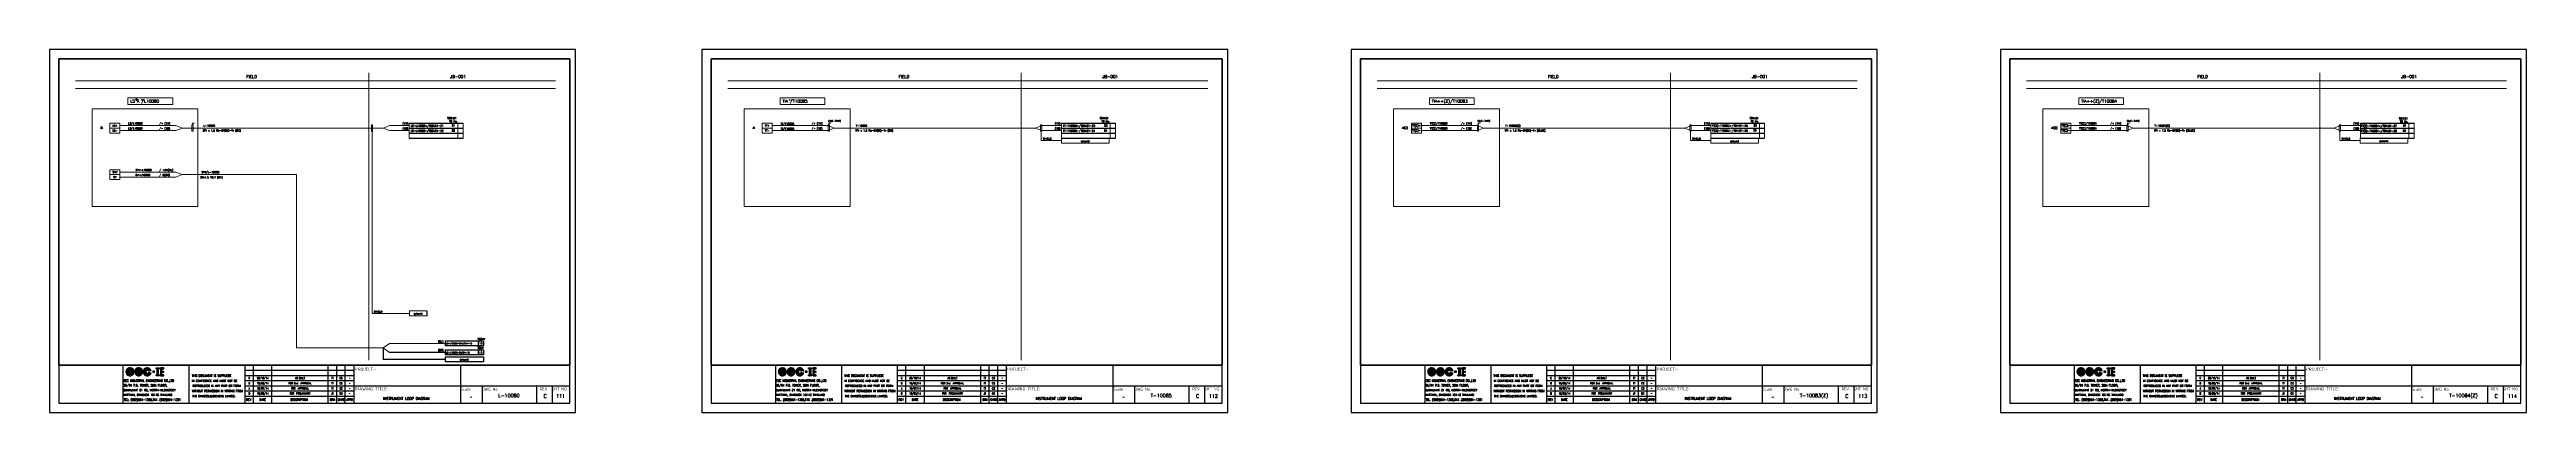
# Model space of a CAD drawing. Header units: millimetres. Extents: x -14942 to 24072, y -50285 to 2207.
# Drawn here: x 6898 to 8890, y -1557 to -1264 of the extents above; entities that cross this region are included whole.
import ezdxf
from ezdxf.enums import TextEntityAlignment as Align

# ---------------------------------------------------------------- set-up
doc = ezdxf.new("R2010")
doc.units = ezdxf.units.MM
doc.header["$MEASUREMENT"] = 0
doc.layers.get('0').update_dxf_attribs({"linetype": 'CONTINUOUS'})
for name, color, linetype in [('52049_PAPER A4$0$Frame_A1', 253, 'CONTINUOUS'), ('BORDER', 3, 'CONTINUOUS'), ('INSTRU', 4, 'CONTINUOUS'), ('INSTRUMENT', 1, 'CONTINUOUS'), ('LINE', 3, 'CONTINUOUS'), ('TEXT', 2, 'CONTINUOUS')]:
    doc.layers.add(name, color=color, linetype=linetype)
doc.styles.add('52049_PAPER A4$0$ISO Proportional', font='isocp.shx')
doc.styles.add('52049_PAPER A4$0$ROMANS', font='isocp.shx')
doc.styles.add('52049_PAPER A4$0$Romans-title', font='romans.shx')
doc.styles.add('ROMANS', font='romans')

# ---------------------------------------------------------------- blocks, each defined once
blk = doc.blocks.new('52049_PAPER A4$0$eec-ie')
at = {"layer": '52049_PAPER A4$0$Frame_A1', "color": 0, "lineweight": -3}
for p, q in [((0, 0), (0.87, 0.87)), ((0, -0.08), (0.3, 0.22)), ((0, -0.16), (0.26, 0.1)), ((0, -0.23), (0.24, 0)), ((0.01, 0.09), (0.78, 0.86)), ((0.04, 0.2), (0.68, 0.83)), ((0.09, 0.32), (0.55, 0.78)), ((0.26, 0.57), (0.3, 0.62)), ((0.34, -0.12), (1, 0.53)), ((0.35, -0.04), (0.92, 0.53)), ((0.35, -0.19), (1.07, 0.52)), ((0.36, 0.05), (0.82, 0.51)), ((0.37, -0.26), (0.66, 0.04)), ((0.39, -0.32), (0.74, 0.04)), ((0.4, 0.17), (0.7, 0.47)), ((0.41, -0.37), (0.82, 0.04)), ((1.69, 0.04), (0.64, 0.04)), ((0.65, 0.57), (0.96, 0.88)), ((0.68, -0.17), (0.9, 0.04)), ((0.76, -0.17), (0.98, 0.04)), ((0.77, 0.62), (1.03, 0.88)), ((0.84, -0.17), (1.05, 0.04)), ((0.87, 0.64), (1.1, 0.87)), ((0.87, 0.25), (1.13, 0.51)), ((0.92, -0.17), (1.13, 0.04)), ((0.95, 0.64), (1.17, 0.86)), ((0.96, 0.26), (1.19, 0.49)), ((1, -0.17), (1.21, 0.04)), ((1.03, 0.64), (1.23, 0.84)), ((1.03, 0.25), (1.24, 0.46)), ((1.07, -0.17), (1.29, 0.04)), ((1.09, 0.24), (1.29, 0.44)), ((1.1, 0.63), (1.29, 0.82)), ((1.15, 0.21), (1.34, 0.4)), ((1.15, -0.17), (1.37, 0.04)), ((1.16, 0.62), (1.35, 0.8)), ((1.19, 0.18), (1.38, 0.37)), ((1.22, 0.6), (1.4, 0.78)), ((1.22, 0.15), (1.54, 0.15)), ((1.23, -0.17), (1.44, 0.04)), ((1.25, 0.15), (1.42, 0.33)), ((1.28, 0.57), (1.45, 0.75)), ((1.31, -0.17), (1.52, 0.04)), ((1.32, 0.15), (1.46, 0.29)), ((1.33, 0.55), (1.5, 0.72)), ((1.38, 0.52), (1.54, 0.69)), ((1.39, -0.17), (1.6, 0.04)), ((1.4, 0.15), (1.49, 0.24)), ((1.42, 0.49), (1.59, 0.65)), ((1.46, 0.45), (1.63, 0.62)), ((1.46, -0.17), (1.68, 0.04)), ((1.48, 0.15), (1.52, 0.19)), ((1.5, 0.41), (1.67, 0.58)), ((1.54, 0.37), (1.71, 0.54)), ((1.54, -0.17), (1.9, 0.18)), ((1.57, 0.33), (1.74, 0.49)), ((1.6, 0.28), (1.77, 0.45)), ((1.62, -0.17), (1.91, 0.12)), ((1.63, 0.23), (1.8, 0.4)), ((1.65, 0.17), (1.83, 0.35)), ((1.67, 0.11), (1.86, 0.3)), ((1.69, 0.05), (1.88, 0.24)), ((1.7, -0.17), (1.93, 0.06)), ((2.09, -0.09), (2.37, 0.19)), ((2.1, -0.01), (2.51, 0.41)), ((2.1, -0.17), (2.34, 0.08)), ((2.11, 0.08), (2.88, 0.86)), ((2.13, 0.18), (2.78, 0.83)), ((2.18, 0.31), (2.65, 0.78)), ((2.31, 0.52), (2.45, 0.65)), ((2.44, -0.05), (3.02, 0.52)), ((2.44, -0.13), (3.1, 0.52)), ((2.45, -0.2), (2.78, 0.13)), ((2.46, 0.04), (2.93, 0.51)), ((2.46, -0.26), (2.76, 0.04)), ((2.48, -0.32), (2.84, 0.04)), ((2.49, 0.15), (2.81, 0.47)), ((2.56, 0.45), (2.97, 0.87)), ((2.72, -0.17), (2.92, 0.04)), ((2.73, 0.04), (3.79, 0.04)), ((2.77, 0.59), (3.06, 0.87)), ((2.79, -0.17), (3, 0.04)), ((2.84, 0.19), (3.17, 0.51)), ((2.87, -0.17), (3.08, 0.04)), ((2.89, 0.63), (3.13, 0.87)), ((2.95, -0.17), (3.15, 0.04)), ((2.98, 0.64), (3.2, 0.86)), ((2.98, 0.26), (3.23, 0.5)), ((3.03, -0.17), (3.23, 0.04)), ((3.06, 0.65), (3.27, 0.85)), ((3.07, 0.26), (3.29, 0.48)), ((3.11, -0.17), (3.31, 0.04)), ((3.14, 0.64), (3.33, 0.83)), ((3.14, 0.25), (3.34, 0.46)), ((3.18, -0.17), (3.39, 0.04)), ((3.2, 0.24), (3.39, 0.43)), ((3.21, 0.63), (3.39, 0.81)), ((3.25, 0.21), (3.44, 0.4)), ((3.26, -0.17), (3.47, 0.04)), ((3.27, 0.62), (3.44, 0.79)), ((3.29, 0.18), (3.48, 0.36)), ((3.62, 0.16), (3.31, 0.16)), ((3.33, 0.6), (3.5, 0.77)), ((3.34, -0.17), (3.54, 0.04)), ((3.36, 0.16), (3.52, 0.32)), ((3.38, 0.57), (3.55, 0.74)), ((3.42, -0.17), (3.62, 0.04)), ((3.43, 0.55), (3.59, 0.71)), ((3.43, 0.16), (3.55, 0.28)), ((3.48, 0.52), (3.64, 0.68)), ((3.5, -0.17), (3.7, 0.04)), ((3.51, 0.16), (3.58, 0.23)), ((3.52, 0.48), (3.68, 0.64)), ((3.57, 0.45), (3.72, 0.61)), ((3.57, -0.17), (3.78, 0.04)), ((3.59, 0.16), (3.61, 0.18)), ((3.6, 0.41), (3.76, 0.57)), ((3.64, 0.37), (3.8, 0.53)), ((3.65, -0.17), (3.99, 0.17)), ((3.67, 0.32), (3.83, 0.48)), ((3.7, 0.27), (3.87, 0.44)), ((3.73, 0.22), (3.9, 0.39)), ((3.73, -0.17), (4, 0.11)), ((3.75, 0.17), (3.92, 0.34)), ((3.77, 0.11), (3.95, 0.28)), ((3.79, 0.05), (3.97, 0.23)), ((3.81, -0.17), (4.02, 0.04)), ((4.18, -0.03), (4.57, 0.36)), ((4.18, -0.11), (4.47, 0.18)), ((4.18, -0.18), (4.43, 0.07)), ((4.19, 0.06), (5, 0.86)), ((4.21, 0.16), (4.9, 0.84)), ((4.25, 0.28), (4.78, 0.8)), ((4.34, 0.45), (4.61, 0.71)), ((4.53, -0.15), (5.2, 0.53)), ((4.53, -0.07), (5.13, 0.53)), ((4.54, 0.02), (5.04, 0.52)), ((4.54, -0.22), (4.86, 0.1)), ((4.57, 0.12), (4.93, 0.49)), ((4.69, 0.48), (5.08, 0.87)), ((4.69, 0.32), (4.73, 0.37)), ((4.88, 0.59), (5.16, 0.88)), ((4.96, 0.2), (5.27, 0.52)), ((4.99, 0.63), (5.24, 0.87)), ((5.08, 0.64), (5.31, 0.86)), ((5.09, 0.25), (5.33, 0.5)), ((5.16, 0.64), (5.37, 0.85)), ((5.17, 0.26), (5.39, 0.48)), ((5.24, 0.64), (5.43, 0.83)), ((5.24, 0.25), (5.44, 0.46)), ((5.3, 0.63), (5.49, 0.82)), ((5.3, 0.23), (5.49, 0.43)), ((5.35, 0.2), (5.54, 0.39)), ((5.37, 0.61), (5.55, 0.79)), ((5.39, 0.17), (5.58, 0.36)), ((5.4, 0.15), (5.72, 0.15)), ((5.42, 0.59), (5.6, 0.77)), ((5.46, 0.15), (5.62, 0.32)), ((5.48, 0.57), (5.65, 0.74)), ((5.53, 0.54), (5.7, 0.71)), ((5.53, 0.15), (5.65, 0.27)), ((5.58, 0.51), (5.74, 0.68)), ((5.61, 0.15), (5.68, 0.23)), ((5.62, 0.47), (5.79, 0.64)), ((5.66, 0.44), (5.83, 0.6)), ((5.69, 0.15), (5.71, 0.18)), ((5.7, 0.4), (5.87, 0.56)), ((5.73, 0.36), (5.9, 0.52)), ((5.77, 0.31), (5.94, 0.48)), ((5.8, 0.26), (5.97, 0.43)), ((5.82, 0.21), (6, 0.38)), ((5.85, 0.15), (6.02, 0.33)), ((6.09, 0.15), (5.85, 0.15)), ((5.92, 0.15), (6.05, 0.28)), ((6, 0.15), (6.07, 0.22)), ((6.08, 0.15), (6.09, 0.16)), ((6.9, 0.04), (6.46, 0.04)), ((6.46, 0.04), (6.46, -0.18)), ((6.46, -0.01), (6.51, 0.04)), ((6.46, -0.09), (6.59, 0.04)), ((6.46, -0.17), (6.66, 0.04)), ((6.52, -0.18), (6.74, 0.04)), ((6.6, -0.18), (6.82, 0.04)), ((6.68, -0.18), (6.9, 0.04)), ((6.9, -0.18), (6.9, 0.04)), ((7.23, 0.68), (7.41, 0.86)), ((7.27, 0.64), (7.49, 0.86)), ((7.35, 0.64), (7.57, 0.86)), ((7.43, 0.64), (7.65, 0.86)), ((7.5, 0.64), (7.72, 0.86)), ((7.51, 0.57), (7.8, 0.86)), ((7.51, 0.49), (7.88, 0.86)), ((7.51, 0.41), (7.96, 0.86)), ((7.51, 0.34), (7.78, 0.61)), ((7.51, 0.26), (7.78, 0.53)), ((7.51, 0.18), (7.78, 0.45)), ((7.51, 0.1), (7.78, 0.38)), ((7.51, 0.02), (7.78, 0.3)), ((7.51, -0.05), (7.78, 0.22)), ((7.51, -0.13), (7.78, 0.14)), ((7.51, -0.21), (7.78, 0.07)), ((7.82, 0.64), (8.04, 0.86)), ((7.89, 0.64), (8.06, 0.81)), ((7.97, 0.64), (8.06, 0.73)), ((8.05, 0.64), (8.06, 0.65)), ((8.33, 0.46), (8.74, 0.86)), ((8.33, 0.54), (8.66, 0.86)), ((8.33, 0.38), (8.82, 0.86)), ((8.33, 0.69), (8.5, 0.86)), ((8.33, 0.62), (8.58, 0.86)), ((8.33, 0.3), (8.61, 0.58)), ((8.33, 0.23), (8.61, 0.5)), ((8.33, 0.15), (8.61, 0.42)), ((8.33, 0.07), (8.61, 0.35)), ((8.33, -0.01), (8.61, 0.27)), ((8.33, -0.09), (8.61, 0.19)), ((8.33, -0.16), (8.61, 0.11)), ((8.33, -0.24), (8.61, 0.03)), ((8.33, -0.4), (8.74, 0.01)), ((8.33, -0.32), (8.66, 0.01)), ((8.33, -0.48), (8.82, 0.01)), ((8.67, 0.64), (8.89, 0.86)), ((8.68, -0.21), (8.9, 0.01)), ((8.75, 0.64), (8.97, 0.86)), ((8.75, -0.21), (8.97, 0.01)), ((8.83, 0.64), (9.05, 0.86)), ((8.83, -0.21), (9.05, 0.01)), ((8.91, 0.64), (9.11, 0.84)), ((8.99, 0.64), (9.11, 0.76)), ((9.06, 0.64), (9.11, 0.69)), ((0.02, -0.3), (0.23, -0.08)), ((0.03, -0.36), (0.23, -0.16)), ((0.05, -0.42), (0.24, -0.23)), ((0.07, -0.47), (0.26, -0.29)), ((0.1, -0.53), (0.27, -0.35)), ((0.12, -0.58), (0.3, -0.4)), ((0.15, -0.63), (0.32, -0.46)), ((0.19, -0.67), (0.35, -0.5)), ((0.22, -0.72), (0.39, -0.55)), ((0.26, -0.76), (0.42, -0.59)), ((0.3, -0.8), (0.46, -0.63)), ((0.34, -0.83), (0.5, -0.67)), ((0.38, -0.87), (0.55, -0.7)), ((0.42, -0.9), (0.59, -0.73)), ((0.44, -0.42), (0.64, -0.22)), ((0.47, -0.47), (0.66, -0.27)), ((0.47, -0.93), (0.65, -0.76)), ((0.5, -0.51), (0.69, -0.32)), ((0.52, -0.96), (0.7, -0.78)), ((0.54, -0.55), (0.73, -0.36)), ((0.58, -0.59), (0.78, -0.39)), ((0.58, -0.98), (0.76, -0.8)), ((0.62, -0.17), (1.94, -0.17)), ((0.63, -0.62), (0.83, -0.42)), ((0.63, -1.01), (0.82, -0.82)), ((0.68, -0.65), (0.89, -0.44)), ((0.69, -1.03), (0.89, -0.83)), ((0.73, -0.67), (0.96, -0.45)), ((0.75, -1.04), (0.96, -0.83)), ((0.79, -0.69), (1.04, -0.44)), ((0.82, -1.05), (1.04, -0.83)), ((0.85, -0.71), (1.19, -0.37)), ((0.89, -1.06), (1.14, -0.81)), ((0.92, -0.72), (1.29, -0.34)), ((0.96, -1.07), (1.25, -0.77)), ((1, -0.72), (1.37, -0.34)), ((1.04, -1.06), (1.76, -0.34)), ((1.09, -0.71), (1.45, -0.34)), ((1.13, -1.05), (1.84, -0.34)), ((1.2, -0.67), (1.53, -0.34)), ((1.54, -0.34), (1.22, -0.34)), ((1.23, -1.03), (1.9, -0.36)), ((1.35, -0.99), (1.86, -0.48)), ((1.53, -0.88), (1.76, -0.66)), ((1.65, -0.38), (1.68, -0.34)), ((1.91, -0.34), (1.66, -0.34)), ((1.78, -0.17), (1.94, -0.01)), ((1.85, -0.17), (1.94, -0.09)), ((1.93, -0.17), (1.94, -0.17)), ((2.1, -0.24), (2.32, -0.02)), ((2.11, -0.3), (2.32, -0.1)), ((2.13, -0.36), (2.32, -0.17)), ((2.15, -0.42), (2.33, -0.24)), ((2.17, -0.48), (2.35, -0.3)), ((2.2, -0.53), (2.37, -0.36)), ((2.22, -0.58), (2.39, -0.42)), ((2.25, -0.63), (2.42, -0.47)), ((2.29, -0.68), (2.45, -0.51)), ((2.32, -0.72), (2.48, -0.56)), ((2.36, -0.76), (2.52, -0.6)), ((2.4, -0.8), (2.56, -0.64)), ((2.44, -0.84), (2.6, -0.68)), ((2.48, -0.87), (2.64, -0.71)), ((2.51, -0.38), (2.71, -0.17)), ((2.53, -0.9), (2.69, -0.74)), ((2.54, -0.43), (2.73, -0.23)), ((2.57, -0.47), (2.76, -0.28)), ((2.58, -0.93), (2.74, -0.77)), ((2.6, -0.51), (2.79, -0.33)), ((2.63, -0.96), (2.8, -0.79)), ((2.64, -0.55), (2.83, -0.37)), ((2.68, -0.98), (2.86, -0.81)), ((2.69, -0.59), (2.87, -0.4)), ((4.02, -0.17), (2.71, -0.17)), ((2.73, -0.62), (2.93, -0.43)), ((2.74, -1.01), (2.92, -0.82)), ((2.78, -0.65), (2.99, -0.44)), ((2.8, -1.02), (2.99, -0.83)), ((2.84, -0.67), (3.06, -0.45)), ((2.86, -1.04), (3.06, -0.84)), ((2.9, -0.69), (3.14, -0.44)), ((2.92, -1.05), (3.14, -0.83)), ((2.96, -0.7), (3.32, -0.35)), ((2.99, -1.06), (3.24, -0.81)), ((3.03, -0.71), (3.39, -0.35)), ((3.07, -1.06), (3.36, -0.77)), ((3.11, -0.71), (3.47, -0.35)), ((3.15, -1.06), (3.86, -0.35)), ((3.2, -0.7), (3.55, -0.35)), ((3.24, -1.04), (3.94, -0.35)), ((3.31, -0.35), (3.62, -0.35)), ((3.32, -0.65), (3.62, -0.36)), ((3.35, -1.02), (3.98, -0.38)), ((3.48, -0.97), (3.93, -0.51)), ((3.74, -0.39), (3.78, -0.35)), ((3.76, -0.35), (3.99, -0.35)), ((3.89, -0.17), (4.02, -0.03)), ((3.96, -0.17), (4.03, -0.11)), ((4.19, -0.25), (4.42, -0.03)), ((4.21, -0.32), (4.41, -0.11)), ((4.22, -0.38), (4.42, -0.18)), ((4.24, -0.44), (4.43, -0.25)), ((4.26, -0.49), (4.45, -0.31)), ((4.29, -0.54), (4.47, -0.37)), ((4.32, -0.59), (4.49, -0.42)), ((4.35, -0.64), (4.52, -0.47)), ((4.38, -0.69), (4.55, -0.52)), ((4.42, -0.73), (4.58, -0.56)), ((4.45, -0.77), (4.62, -0.6)), ((4.49, -0.81), (4.66, -0.64)), ((4.53, -0.84), (4.7, -0.68)), ((4.56, -0.28), (4.8, -0.03)), ((4.58, -0.33), (4.8, -0.11)), ((4.58, -0.88), (4.75, -0.71)), ((4.6, -0.39), (4.81, -0.18)), ((4.62, -0.91), (4.8, -0.74)), ((4.63, -0.44), (4.83, -0.24)), ((4.66, -0.48), (4.86, -0.29)), ((4.67, -0.94), (4.85, -0.77)), ((4.7, -0.52), (4.89, -0.33)), ((4.72, -0.97), (4.9, -0.79)), ((4.74, -0.56), (4.93, -0.37)), ((4.78, -0.6), (4.98, -0.4)), ((4.78, -0.99), (4.96, -0.81)), ((4.83, -0.63), (5.03, -0.43)), ((4.83, -1.01), (5.03, -0.82)), ((4.88, -0.66), (5.09, -0.44)), ((4.89, -1.03), (5.1, -0.83)), ((4.93, -0.68), (5.17, -0.45)), ((4.96, -1.05), (5.17, -0.83)), ((4.99, -0.7), (5.26, -0.43)), ((5.02, -1.06), (5.26, -0.82)), ((5.06, -0.71), (5.43, -0.34)), ((5.09, -1.06), (5.36, -0.8)), ((5.13, -0.72), (5.5, -0.34)), ((5.17, -1.07), (5.49, -0.75)), ((5.21, -0.71), (5.58, -0.34)), ((5.25, -1.06), (5.97, -0.34)), ((5.3, -0.7), (5.66, -0.34)), ((5.35, -1.05), (6.05, -0.34)), ((5.72, -0.34), (5.4, -0.34)), ((5.43, -0.65), (5.71, -0.37)), ((5.45, -1.02), (6.07, -0.4)), ((5.58, -0.96), (6.02, -0.53)), ((5.81, -0.43), (5.89, -0.34)), ((5.85, -0.34), (6.09, -0.34)), ((6.46, -0.18), (6.9, -0.18)), ((6.75, -0.18), (6.9, -0.04)), ((6.83, -0.18), (6.9, -0.12)), ((7.23, -0.95), (7.34, -0.84)), ((7.23, -0.88), (7.26, -0.84)), ((7.23, -1.03), (7.42, -0.84)), ((7.28, -1.07), (7.5, -0.84)), ((7.35, -1.07), (7.78, -0.64)), ((7.43, -1.07), (7.78, -0.71)), ((7.51, -0.29), (7.78, -0.01)), ((7.51, -0.37), (7.78, -0.09)), ((7.51, -0.44), (7.78, -0.17)), ((7.51, -0.52), (7.78, -0.25)), ((7.51, -0.6), (7.78, -0.32)), ((7.51, -0.68), (7.78, -0.4)), ((7.51, -0.76), (7.78, -0.48)), ((7.51, -0.83), (7.78, -0.56)), ((7.51, -1.07), (7.78, -0.79)), ((7.59, -1.07), (7.81, -0.84)), ((7.67, -1.07), (7.89, -0.84)), ((7.74, -1.07), (7.96, -0.84)), ((7.82, -1.07), (8.04, -0.84)), ((7.9, -1.07), (8.06, -0.91)), ((7.98, -1.07), (8.06, -0.98)), ((8.06, -1.07), (8.06, -1.06)), ((8.33, -0.55), (8.61, -0.28)), ((8.33, -0.63), (8.61, -0.36)), ((8.33, -0.71), (8.61, -0.43)), ((8.33, -0.79), (8.61, -0.51)), ((8.33, -0.86), (8.61, -0.59)), ((8.33, -0.94), (8.61, -0.67)), ((8.33, -1.02), (8.61, -0.75)), ((8.37, -1.07), (8.61, -0.82)), ((8.45, -1.07), (8.67, -0.84)), ((8.52, -1.07), (8.74, -0.84)), ((8.6, -1.07), (8.82, -0.84)), ((8.68, -1.07), (8.9, -0.84)), ((8.76, -1.07), (8.98, -0.84)), ((8.84, -1.07), (9.06, -0.84)), ((8.91, -0.21), (9.11, -0.02)), ((8.91, -1.07), (9.11, -0.87)), ((8.99, -0.21), (9.11, -0.09)), ((8.99, -1.07), (9.11, -0.95)), ((9.07, -0.21), (9.11, -0.17)), ((9.07, -1.07), (9.11, -1.03))]:
    blk.add_line(p, q, dxfattribs=at)
for points in [[(7.23, 0.86), (8.06, 0.86), (8.06, 0.64), (7.78, 0.64), (7.78, -0.84), (8.06, -0.84), (8.06, -1.07), (7.23, -1.07), (7.23, -0.84), (7.51, -0.84), (7.51, 0.64), (7.23, 0.64)], [(8.61, 0.01), (8.61, 0.64), (9.11, 0.64), (9.11, 0.86), (8.33, 0.86), (8.33, -1.07), (9.11, -1.07), (9.11, -0.84), (8.61, -0.84), (8.61, -0.21), (9.11, -0.21), (9.11, 0.01)]]:
    blk.add_lwpolyline(points, close=True, dxfattribs=at)
for centre, radius, start, end in [((0.97, -0.09), 0.972, 355.3439, 345.14659), ((0.97, -0.09), 0.737, 10.52425, 340.25595), ((0.97, -0.09), 0.623, 23.56973, 336.43027), ((0.97, -0.09), 0.354, 44.78756, 157.61069), ((3.06, -0.09), 0.967, 355.6074, 344.77468), ((3.06, -0.09), 0.742, 10.07657, 339.99371), ((3.06, -0.09), 0.618, 24.25452, 335.74548), ((3.06, -0.09), 0.358, 45.10959, 158.75786), ((5.15, -0.09), 0.972, 14.85341, 345.14659), ((5.15, -0.09), 0.737, 19.74405, 340.25595), ((5.15, -0.09), 0.623, 23.56973, 336.43027), ((5.15, -0.09), 0.354, 44.78756, 315.21244), ((0.97, -0.09), 0.354, 192.89006, 315.21244), ((3.06, -0.09), 0.358, 191.9242, 314.89041)]:
    blk.add_arc(centre, radius, start, end, dxfattribs=at)
blk = doc.blocks.new('52049_PAPER A4$0$eec logo')
at = {"color": 7, "xscale": 2.786697286423482, "yscale": 2.786697286423482, "zscale": 2.786697286423482}
blk.add_blockref('52049_PAPER A4$0$eec-ie', (50, 25.9), dxfattribs=at)
blk = doc.blocks.new('A$C089E5181')
at = {"color": 3}
for p, q in [((-415.5, 38), (-4.5, 38)), ((-363.9, 38), (-363.9, 7.5)), ((-310.8, 38), (-310.8, 7.5)), ((-265.7, 7.5), (-265.7, 38)), ((-258.9, 7.5), (-258.9, 38)), ((-244.1, 7.5), (-244.1, 38)), ((-198.8, 7.5), (-198.8, 38)), ((-191.9, 7.5), (-191.9, 38)), ((-185.1, 7.5), (-185.1, 38)), ((-178.2, 38), (-178.2, 7.5)), ((-178.2, 21.5), (-4.5, 21.5)), ((-92.4, 38), (-92.4, 7.5)), ((-75.1, 21.5), (-75.1, 7.5)), ((-31.4, 21.5), (-31.4, 7.5)), ((-18.8, 21.5), (-18.8, 7.5)), ((-265.7, 13.2), (-178.2, 13.2))]:
    blk.add_line(p, q, dxfattribs=at)
at = {"color": 1}
for p, q in [((-178.2, 33.9), (-265.7, 33.9)), ((-265.7, 29.7), (-178.2, 29.7)), ((-178.2, 25.6), (-265.7, 25.6)), ((-265.7, 21.5), (-178.2, 21.5)), ((-178.2, 17.3), (-265.7, 17.3))]:
    blk.add_line(p, q, dxfattribs=at)
at = {"color": 7}
for p, q in [((-4.5, 38), (-96.4, 38)), ((-92.4, 38), (-92.4, 19.9))]:
    blk.add_line(p, q, dxfattribs=at)
blk.add_lwpolyline([(0, 0), (0, 292.5), (-423, 292.5), (-423, 0)], close=True, dxfattribs=at)
blk.add_lwpolyline([(-415.5, 285), (-4.5, 285), (-4.5, 38), (-415.5, 38)], close=True)
at = {"color": 3}
blk.add_lwpolyline([(-4.5, 7.5), (-4.5, 285), (-415.5, 285), (-415.5, 7.5)], close=True, dxfattribs=at)
at = {"color": 2}
blk.add_circle((-293.1, 13), 1.05, dxfattribs=at)
at = {"color": 3, "xscale": 1.200000000000001, "yscale": 1.200000000000001, "zscale": 1.200000000000001}
blk.add_blockref('52049_PAPER A4$0$eec logo', (-421.5, 2), dxfattribs=at)
at = {"color": 2, "style": '52049_PAPER A4$0$Romans-title'}
for s, height, width, p in [('36/94 P.S. TOWER, 28th FLOOR,', 1.75, 0.9, (-363.5, 21, -1.8)), ('EEC INDUSTRIAL ENGINEERING CO.,LTD', 1.75, 0.9, (-363.3, 24.8)), ('SUKHUMVIT 21 RD, NORTH-KLONGTOEY', 1.75, 0.9, (-363.5, 17.1, -1.8)), ('WATTANA, BANGKOK 10110 THAILAND ', 1.75, 0.9, (-363.3, 13.3, -1.8)), ('TEL: (662)664-1300,FAX :(662)664-1301', 1.75, 0.9, (-363.1, 9.4, -1.8)), ('DRN', 1.65, 0.8, (-197.4, 9.5)), ('CHKD', 1.65, 0.8, (-191, 9.5)), ('APPD', 1.65, 0.8, (-184.1, 9.5))]:
    blk.add_text(s, height=height, dxfattribs=dict(at, width=width)).set_placement(p)
at = {"color": 2, "style": '52049_PAPER A4$0$Romans-title', "width": 0.8}
for s, p in [('THIS DOCUMENT IS SUPPLIEDE', (-292.6, 29.7)), ('IN CONFIDENCE AND MUST NOT BE', (-290.2, 25.5)), (' REPRODUCED IN ANY PART OR FORM', (-289.1, 21.5)), ('THE OWNERS   SIEMENS LIMITED. ', (-290.3, 13.2)), (' WITHOUT PERMISSION IN WRITING FROM ', (-287.9, 17.3))]:
    blk.add_text(s, height=1.75, dxfattribs=at).set_placement(p, align=Align.MIDDLE)
at = {"color": 2}
for s, height, style, width, p in [('C', 1.5, '52049_PAPER A4$0$Romans-title', 0.8, (-262.3, 27.7)), ('A', 1.5, '52049_PAPER A4$0$Romans-title', 0.8, (-262.3, 19.4)), ('B', 1.5, '52049_PAPER A4$0$Romans-title', 0.8, (-262.3, 23.5)), ('28/10/14', 1.5, '52049_PAPER A4$0$Romans-title', 0.8, (-251.5, 27.7)), ('10/09/14', 1.5, '52049_PAPER A4$0$Romans-title', 0.8, (-251.5, 23.5)), ('10/07/14', 1.5, '52049_PAPER A4$0$Romans-title', 0.8, (-251.5, 19.4)), ('FOR 2nd  APPROVAL', 1.5, '52049_PAPER A4$0$Romans-title', 0.8, (-221.5, 23.5)), ('FOR  APPROVAL', 1.5, '52049_PAPER A4$0$Romans-title', 0.8, (-221.5, 19.4)), ('AS BUILT', 1.5, '52049_PAPER A4$0$Romans-title', 0.8, (-221.5, 27.7)), ('TT', 1.5, '52049_PAPER A4$0$Romans-title', 0.8, (-195.4, 27.7)), ('TT', 1.5, '52049_PAPER A4$0$Romans-title', 0.8, (-195.4, 23.5)), ('TT', 1.5, '52049_PAPER A4$0$Romans-title', 0.8, (-195.4, 19.4)), ('CS', 1.5, '52049_PAPER A4$0$Romans-title', 0.8, (-188.5, 27.7)), ('CS', 1.5, '52049_PAPER A4$0$Romans-title', 0.8, (-188.5, 23.5)), ('CS', 1.5, '52049_PAPER A4$0$Romans-title', 0.8, (-188.5, 19.4)), ('-', 1.5, '52049_PAPER A4$0$Romans-title', 0.8, (-181.6, 27.7)), ('-', 1.5, '52049_PAPER A4$0$Romans-title', 0.8, (-181.6, 23.5)), ('Scale :', 2.48, '52049_PAPER A4$0$ROMANS', 0.9, (-87.1, 18.8)), ('DWG No.', 2.48, '52049_PAPER A4$0$ROMANS', 0.9, (-68.6, 18.8)), ('REV.', 2.48, '52049_PAPER A4$0$ROMANS', 0.9, (-25.2, 19)), ('SHT NO.', 2.48, '52049_PAPER A4$0$ROMANS', 0.9, (-12.6, 19)), ('0', 1.5, '52049_PAPER A4$0$Romans-title', 0.8, (-262.3, 15.3)), ('18/03/14', 1.5, '52049_PAPER A4$0$Romans-title', 0.8, (-251.5, 15.3)), ('FOR  PRELIMINARY', 1.5, '52049_PAPER A4$0$Romans-title', 0.8, (-221.5, 15.3)), ('JT', 1.5, '52049_PAPER A4$0$Romans-title', 0.8, (-195.4, 15.3)), ('CK', 1.5, '52049_PAPER A4$0$Romans-title', 0.8, (-188.5, 15.3)), ('-', 1.5, '52049_PAPER A4$0$Romans-title', 0.8, (-181.6, 19.4)), ('-', 1.5, '52049_PAPER A4$0$Romans-title', 0.8, (-181.6, 15.3)), ('-', 2.25, '52049_PAPER A4$0$Romans-title', 0.8, (-84, 12.5)), ('C', 3, '52049_PAPER A4$0$Romans-title', 0.8, (-24.4, 13.2))]:
    blk.add_text(s, height=height, dxfattribs=dict(at, style=style, width=width)).set_placement(p, align=Align.MIDDLE_CENTER)
at = {"color": 2, "style": '52049_PAPER A4$0$ISO Proportional'}
for s, height, p in [('DRAWING TITLE:', 2.482, (-164.8, 19)), ('PROJECT:-', 2.48, (-168.6, 35))]:
    blk.add_text(s, height=height, dxfattribs=at).set_placement(p, align=Align.MIDDLE_CENTER)
at = {"color": 2, "style": '52049_PAPER A4$0$Romans-title'}
blk.add_text('C', height=1.19, dxfattribs=at).set_placement((-293.1, 13), align=Align.MIDDLE)
for s, height, p in [('REV', 1.65, (-264.9, 9.5)), ('DATE', 1.65, (-254.2, 9.5)), ('DESCRIPTION', 1.655, (-229.2, 9.5))]:
    blk.add_text(s, height=height, dxfattribs=at).set_placement(p)
at = {"layer": 'TEXT', "style": 'ROMANS', "width": 0.8}
blk.add_text('INSTRUMENT LOOP DIAGRAM ', height=2.25, dxfattribs=at).set_placement((-135.3, 11.2), align=Align.MIDDLE_CENTER)
blk = doc.blocks.new('Box')
at = {"layer": 'INSTRU', "color": 7, "lineweight": 13}
for p, q in [((660.5, -1853.3), (660.5, -1865.3)), ((699.6, -1853.3), (699.6, -1865.3)), ((703.7, -1853.3), (703.7, -1865.3))]:
    blk.add_line(p, q, dxfattribs=at)
at = {"layer": 'INSTRUMENT', "color": 7}
for p, q in [((660.5, -1853.3), (703.7, -1853.3)), ((660.5, -1857.3), (703.7, -1857.3)), ((660.5, -1861.3), (703.7, -1861.3)), ((660.5, -1865.3), (703.7, -1865.3))]:
    blk.add_line(p, q, dxfattribs=at)
blk = doc.blocks.new('AA')
at = {"layer": 'INSTRU', "color": 7, "lineweight": 13}
for p, q in [((660.4, -1836.1), (674.5, -1836.1)), ((660.4, -1836.1), (660.4, -1840.1)), ((660.4, -1840.1), (698.6, -1840.1)), ((667.7, -1836.1), (698.6, -1836.1)), ((698.6, -1836.1), (698.6, -1840.1))]:
    blk.add_line(p, q, dxfattribs=at)
at = {"layer": 'TEXT', "color": 7, "lineweight": 13, "style": 'ROMANS'}
blk.add_text('ground', height=1.5, dxfattribs=at).set_placement((675.9, -1839.1))
blk = doc.blocks.new('OO')
at = {"layer": 'INSTRUMENT', "color": 7}
blk.add_line((715.9, -2010.2), (715.9, -2014.2), dxfattribs=at)
blk.add_lwpolyline([(689.6, -2010.2), (720.3, -2010.2), (720.3, -2014.2), (689.6, -2014.2)], close=True, dxfattribs=at)
blk = doc.blocks.new('444')
at = {"layer": 'INSTRUMENT', "color": 7}
blk.add_lwpolyline([(850.7, -1511.7), (881.4, -1511.7), (881.4, -1515.7), (850.7, -1515.7)], close=True, dxfattribs=at)
at = {"layer": 'TEXT', "color": 7, "lineweight": 13, "style": 'ROMANS'}
blk.add_text('ground', height=1.5, dxfattribs=at).set_placement((862.3, -1514.6))

msp = doc.modelspace()

# ---------------------------------------------------------------- linework, layer by layer
at = {"layer": 'BORDER', "color": 7, "lineweight": 13}
for p, q in [((6919.2, -1289.3), (7305.2, -1289.3)), ((7443.8, -1289.3), (7829.8, -1289.3)), ((7966, -1289.3), (8352.1, -1289.3)), ((8488.2, -1289.3), (8874.3, -1289.3)), ((6919.2, -1295.6), (7305.2, -1295.6)), ((7443.8, -1295.6), (7829.8, -1295.6)), ((7966, -1295.6), (8352.1, -1295.6)), ((8488.2, -1295.6), (8874.3, -1295.6))]:
    msp.add_line(p, q, dxfattribs=at)
at = {"layer": 'BORDER', "color": 7, "lineweight": 13, "ltscale": 2.5}
for p, q in [((7155.2, -1283), (7155.2, -1514.5)), ((7679.8, -1283), (7679.8, -1514.5)), ((8202.1, -1283), (8202.1, -1514.5)), ((8724.3, -1283), (8724.3, -1514.5))]:
    msp.add_line(p, q, dxfattribs=at)
at = {"layer": 'INSTRU', "color": 7, "lineweight": 13}
for p, q in [((6946.9, -1323.5), (6954.9, -1323.5)), ((6946.9, -1323.5), (6946.9, -1327.5)), ((6946.9, -1327.5), (6954.9, -1327.5)), ((6946.9, -1327.5), (6946.9, -1331.5)), ((6946.9, -1331.5), (6954.9, -1331.5)), ((6946.9, -1331.5), (6954.9, -1331.5)), ((6954.9, -1323.5), (6954.9, -1327.5)), ((6954.9, -1327.5), (6954.9, -1331.5)), ((7471.5, -1323.5), (7479.5, -1323.5)), ((7471.5, -1323.5), (7471.5, -1327.5)), ((7471.5, -1327.5), (7479.5, -1327.5)), ((7471.5, -1327.5), (7471.5, -1331.5)), ((7471.5, -1331.5), (7479.5, -1331.5)), ((7471.5, -1331.5), (7479.5, -1331.5)), ((7479.5, -1323.5), (7479.5, -1327.5)), ((7479.5, -1327.5), (7479.5, -1331.5)), ((7993.7, -1323.5), (8001.7, -1323.5)), ((7993.7, -1323.5), (7993.7, -1327.5)), ((7993.7, -1327.5), (8001.7, -1327.5)), ((7993.7, -1327.5), (7993.7, -1331.5)), ((7993.7, -1331.5), (8001.7, -1331.5)), ((7993.7, -1331.5), (8001.7, -1331.5)), ((8001.7, -1323.5), (8001.7, -1327.5)), ((8001.7, -1327.5), (8001.7, -1331.5)), ((8515.9, -1323.5), (8523.9, -1323.5)), ((8515.9, -1323.5), (8515.9, -1327.5)), ((8515.9, -1327.5), (8523.9, -1327.5)), ((8515.9, -1327.5), (8515.9, -1331.5)), ((8515.9, -1331.5), (8523.9, -1331.5)), ((8515.9, -1331.5), (8523.9, -1331.5)), ((8523.9, -1323.5), (8523.9, -1327.5)), ((8523.9, -1327.5), (8523.9, -1331.5)), ((6946.9, -1361), (6954.9, -1361)), ((6946.9, -1361), (6954.9, -1361)), ((6946.9, -1361), (6954.9, -1361)), ((6946.9, -1361), (6946.9, -1365)), ((6946.9, -1365), (6946.9, -1369)), ((6946.9, -1365), (6954.9, -1365)), ((6946.9, -1369), (6954.9, -1369)), ((6954.9, -1361), (6954.9, -1365)), ((6954.9, -1365), (6954.9, -1369)), ((7187.8, -1474.7), (7201.8, -1474.7)), ((7187.8, -1474.7), (7187.8, -1478.7)), ((7187.8, -1478.7), (7201.8, -1478.7))]:
    msp.add_line(p, q, dxfattribs=at)
at = {"layer": 'INSTRUMENT', "color": 7}
for p, q in [((7157.2, -1325), (7158.2, -1325)), ((7201.8, -1474.7), (7201.8, -1478.7)), ((7166.7, -1504.6), (7166.7, -1513.8)), ((7216.7, -1513.8), (7166.7, -1513.8)), ((7216.7, -1508.2), (7171.7, -1508.2))]:
    msp.add_line(p, q, dxfattribs=at)
at = {"layer": 'LINE', "color": 7, "lineweight": 13, "ltscale": 8}
for p, q in [((6932.5, -1390.7), (6932.5, -1311.9)), ((7017.7, -1311.9), (6932.5, -1311.9)), ((7017.7, -1390.7), (7017.7, -1311.9)), ((7457.1, -1390.7), (7457.1, -1311.9)), ((7542.3, -1311.9), (7457.1, -1311.9)), ((7542.3, -1390.7), (7542.3, -1311.9)), ((7979.3, -1390.7), (7979.3, -1311.9)), ((8064.5, -1311.9), (7979.3, -1311.9)), ((8064.5, -1390.7), (8064.5, -1311.9)), ((8501.5, -1390.7), (8501.5, -1311.9)), ((8586.7, -1311.9), (8501.5, -1311.9)), ((8586.7, -1390.7), (8586.7, -1311.9)), ((7017.7, -1390.7), (6932.5, -1390.7)), ((7542.3, -1390.7), (7457.1, -1390.7)), ((8064.5, -1390.7), (7979.3, -1390.7)), ((8586.7, -1390.7), (8501.5, -1390.7))]:
    msp.add_line(p, q, dxfattribs=at)
at = {"layer": 'LINE', "color": 7, "lineweight": 13}
for p, q in [((6961.4, -1303.1), (6997.4, -1303.1)), ((6961.4, -1303.1), (6961.4, -1308.4)), ((6961.4, -1308.4), (6997.4, -1308.4)), ((6997.4, -1303.1), (6997.4, -1308.4)), ((7486, -1303.1), (7522, -1303.1)), ((7486, -1303.1), (7486, -1308.4)), ((7486, -1308.4), (7522, -1308.4)), ((7522, -1303.1), (7522, -1308.4)), ((8008.2, -1303.1), (8044.2, -1303.1)), ((8008.2, -1303.1), (8008.2, -1308.4)), ((8008.2, -1308.4), (8044.2, -1308.4)), ((8044.2, -1303.1), (8044.2, -1308.4)), ((8530.4, -1303.1), (8566.4, -1303.1)), ((8530.4, -1303.1), (8530.4, -1308.4)), ((8530.4, -1308.4), (8566.4, -1308.4)), ((8566.4, -1303.1), (8566.4, -1308.4)), ((6954.9, -1325.5), (6999.9, -1325.5)), ((6954.9, -1329.5), (6999.9, -1329.5)), ((7004.9, -1327.5), (6999.9, -1325.5)), ((6999.9, -1329.5), (7004.9, -1327.5)), ((7004.9, -1327.5), (7166.8, -1327.5)), ((7012.8, -1324.9), (7012.8, -1330.1)), ((7012.8, -1324.9), (7013.8, -1324.9)), ((7012.8, -1330.1), (7013.8, -1330.1)), ((7013.3, -1323.6), (7015, -1323.6)), ((7013.8, -1324.9), (7013.8, -1330.1)), ((7157.2, -1325), (7157.2, -1330.2)), ((7158.2, -1330.2), (7157.2, -1330.2)), ((7157.7, -1330.2), (7157.7, -1476.8)), ((7158.2, -1325), (7158.2, -1330.2)), ((7166.8, -1327.5), (7171.8, -1325.5)), ((7166.8, -1327.5), (7171.8, -1329.5)), ((7187.7, -1325.5), (7171.8, -1325.5)), ((7187.7, -1329.5), (7171.8, -1329.5)), ((7479.5, -1325.5), (7524.5, -1325.5)), ((7479.5, -1329.5), (7524.5, -1329.5)), ((7524.5, -1324.9), (7524.5, -1330.1)), ((7524.5, -1324.9), (7525.5, -1324.9)), ((7529.5, -1327.5), (7524.5, -1325.5)), ((7524.5, -1329.5), (7529.5, -1327.5)), ((7524.5, -1330.1), (7525.5, -1330.1)), ((7525, -1323.6), (7526.7, -1323.6)), ((7525.5, -1324.9), (7525.5, -1330.1)), ((7529.5, -1327.5), (7691.4, -1327.5)), ((7691.4, -1327.5), (7696.4, -1325.5)), ((7691.4, -1327.5), (7696.4, -1329.5)), ((7696.4, -1324.9), (7695.4, -1324.9)), ((7695.4, -1324.9), (7695.4, -1330.1)), ((7696.4, -1330.1), (7695.4, -1330.1)), ((7695.9, -1330.1), (7695.9, -1337.5)), ((7696.4, -1324.9), (7696.4, -1330.1)), ((7712.3, -1325.5), (7696.4, -1325.5)), ((7712.3, -1329.5), (7696.4, -1329.5)), ((8001.7, -1325.5), (8046.7, -1325.5)), ((8001.7, -1329.5), (8046.7, -1329.5)), ((8046.7, -1324.9), (8046.7, -1330.1)), ((8046.7, -1324.9), (8047.7, -1324.9)), ((8051.7, -1327.5), (8046.7, -1325.5)), ((8046.7, -1329.5), (8051.7, -1327.5)), ((8046.7, -1330.1), (8047.7, -1330.1)), ((8047.2, -1323.6), (8049, -1323.6)), ((8047.7, -1324.9), (8047.7, -1330.1)), ((8051.7, -1327.5), (8213.6, -1327.5)), ((8213.6, -1327.5), (8218.6, -1325.5)), ((8213.6, -1327.5), (8218.6, -1329.5)), ((8218.6, -1324.9), (8217.6, -1324.9)), ((8217.6, -1324.9), (8217.6, -1330.1)), ((8218.6, -1330.1), (8217.6, -1330.1)), ((8218.1, -1330.1), (8218.1, -1337.5)), ((8218.6, -1324.9), (8218.6, -1330.1)), ((8234.5, -1325.5), (8218.6, -1325.5)), ((8234.5, -1329.5), (8218.6, -1329.5)), ((8523.9, -1325.5), (8569, -1325.5)), ((8523.9, -1329.5), (8569, -1329.5)), ((8569, -1324.9), (8569, -1330.1)), ((8569, -1324.9), (8570, -1324.9)), ((8574, -1327.5), (8569, -1325.5)), ((8569, -1329.5), (8574, -1327.5)), ((8569, -1330.1), (8570, -1330.1)), ((8569.5, -1323.6), (8571.2, -1323.6)), ((8570, -1324.9), (8570, -1330.1)), ((8574, -1327.5), (8735.8, -1327.5)), ((8735.8, -1327.5), (8740.8, -1325.5)), ((8735.8, -1327.5), (8740.8, -1329.5)), ((8740.8, -1324.9), (8739.8, -1324.9)), ((8739.8, -1324.9), (8739.8, -1330.1)), ((8740.8, -1330.1), (8739.8, -1330.1)), ((8740.3, -1330.1), (8740.3, -1337.5)), ((8740.8, -1324.9), (8740.8, -1330.1)), ((8756.7, -1325.5), (8740.8, -1325.5)), ((8756.7, -1329.5), (8740.8, -1329.5)), ((7712.3, -1337.5), (7695.9, -1337.5)), ((8234.5, -1337.5), (8218.1, -1337.5)), ((8756.7, -1337.5), (8740.3, -1337.5)), ((6954.9, -1363), (6999.9, -1363)), ((6954.9, -1367), (6999.9, -1367)), ((7004.9, -1365), (6999.9, -1363)), ((6999.9, -1367), (7004.9, -1365)), ((7004.9, -1365), (7097, -1365)), ((7187.8, -1476.8), (7157.7, -1476.8)), ((7166.8, -1504.6), (7097, -1504.6)), ((7166.7, -1504.6), (7171.7, -1500.9)), ((7171.7, -1508.2), (7166.7, -1504.6)), ((7216.7, -1500.9), (7171.7, -1500.9))]:
    msp.add_line(p, q, dxfattribs=at)
at = {"layer": 'TEXT', "color": 7, "lineweight": 13}
for p, q in [((7013.3, -1324.9), (7013.3, -1323.6)), ((7525, -1324.9), (7525, -1323.6)), ((8047.2, -1324.9), (8047.2, -1323.6)), ((8569.5, -1324.9), (8569.5, -1323.6)), ((7097, -1365), (7097, -1504.6))]:
    msp.add_line(p, q, dxfattribs=at)

# ---------------------------------------------------------------- block references
at = {"layer": 'INSTRUMENT', "color": 1}
for name, p in [('Box', (6527.2, 529.8)), ('Box', (7051.8, 529.7)), ('Box', (7574, 529.7)), ('Box', (8096.3, 529.8)), ('AA', (7051.9, 500.4)), ('AA', (7574.1, 500.4)), ('AA', (8096.3, 500.5)), ('OO', (6527.1, 511.4)), ('OO', (6527.1, 504))]:
    msp.add_blockref(name, p, dxfattribs=at)
at = {"layer": 'INSTRUMENT', "color": 7}
msp.add_blockref('444', (6366, -0.1), dxfattribs=at)
at = {"layer": 'LINE', "color": 7, "lineweight": 13}
for p in [(7321.3, -1556.6), (7846, -1556.6), (8368.2, -1556.6), (8890.4, -1556.6)]:
    msp.add_blockref('A$C089E5181', p, dxfattribs=at)

# ---------------------------------------------------------------- texts
at = {"layer": 'TEXT', "color": 7, "lineweight": 13, "style": 'ROMANS'}
for s, height, p in [('FIELD', 2.4, (7056.6, -1287.2)), ('JB-001', 2.4, (7220.5, -1287.2)), ('FIELD', 2.4, (7581.2, -1287.2)), ('JB-001', 2.4, (7745.1, -1287.2)), ('FIELD', 2.4, (8103.4, -1287.2)), ('JB-001', 2.4, (8267.4, -1287.2)), ('FIELD', 2.4, (8625.6, -1287.2)), ('JB-001', 2.4, (8789.6, -1287.2)), ('LS A /L10080', 2.4, (6963.2, -1307)), ('0+', 1.21, (6967.6, -1305.2)), ('++', 1.21, (6971.9, -1305.2)), ('TIA /T10085', 2.4, (7487.8, -1307)), ('++', 1.21, (7492.7, -1305.4)), ('TIA++(Z)/T10083', 2.4, (8010, -1307)), ('TIA++(Z)/T10084', 2.4, (8532.3, -1307)), ('DI', 1.5, (6939.3, -1328)), ('LS/L10080', 1.5, (6961.7, -1324.5)), ('LS/L10080', 1.5, (6961.7, -1328.5)), ('/+ (1W)', 1.5, (6986.7, -1324.5)), ('/- (1B)', 1.5, (6986.7, -1328.5)), (' 2Pr x 1.5 Re-2Y(St)-Yv (BK)', 1.5, (7020.5, -1330.2)), ('L-10080', 1.5, (7022.2, -1326.3)), ('(1W)', 1.5, (7182.2, -1324.6)), ('(1B)', 1.5, (7182.3, -1328.6)), ('LS-L10080+/TBDI.01-21', 1.5, (7188.8, -1326.4)), ('LS-L10080-/TBDI.01-22', 1.5, (7188.8, -1330.4)), ('TBDI.01 ', 1.5, (7218.1, -1320.3)), ('TB No.', 1.5, (7219.7, -1322.8)), ('22', 1.5, (7221.8, -1330.2)), ('21', 1.5, (7221.9, -1326.2)), ('AI', 1.5, (7463.9, -1328)), ('TT/T10085', 1.5, (7486.3, -1324.8)), ('TT/T10085', 1.5, (7486.3, -1328.8)), ('/+ (1W)', 1.5, (7511.3, -1324.5)), ('/- (1B)', 1.5, (7511.3, -1328.5)), ('CUT-TAPE', 1.5, (7524.7, -1322.5)), (' 1Pr x 1.5 Re-2Y(St)-Yv (BK)', 1.5, (7545.1, -1330.2)), ('T-10085', 1.5, (7546.8, -1326.3)), ('(1W)', 1.5, (7706.8, -1324.6)), ('(1B)', 1.5, (7706.9, -1328.6)), ('TT-T10085+/TBAI.01-23', 1.5, (7713.4, -1326.4)), ('TT-T10085-/TBAI.01-24', 1.5, (7713.4, -1330.4)), ('TBAI.01 ', 1.5, (7742.9, -1320.3)), ('TB No.', 1.5, (7744.3, -1322.8)), ('24', 1.5, (7746.4, -1330.2)), ('23', 1.5, (7746.5, -1326.2)), ('AI(Z)', 1.5, (7986.1, -1328)), ('TT(Z)/T10083', 1.5, (8008.5, -1324.5)), ('TT(Z)/T10083', 1.5, (8008.5, -1328.5)), ('/+ (1W)', 1.5, (8033.5, -1324.5)), ('/- (1B)', 1.5, (8033.5, -1328.5)), ('CUT-TAPE', 1.5, (8046.9, -1322.5)), (' 1Pr x 1.5 Re-2Y(St)-Yv (BLUE)', 1.5, (8067.3, -1330.2)), ('T-10083(Z)', 1.5, (8069.1, -1326.3)), ('(1W)', 1.5, (8229, -1324.6)), ('(1B)', 1.5, (8229.1, -1328.6)), ('TT(Z)-T10083+/TBAI.01-25', 1.5, (8235.2, -1326.3)), ('TT(Z)-T10083-/TBAI.01-26', 1.5, (8235.2, -1330.3)), ('TBAI.01 ', 1.5, (8265.6, -1320.3)), ('TB No.', 1.5, (8266.4, -1322.8)), ('26', 1.5, (8268.6, -1330.1)), ('25', 1.5, (8268.8, -1326.1)), ('AI(Z)', 1.5, (8508.4, -1328)), ('TT(Z)/T10084', 1.5, (8530.7, -1324.5)), ('TT(Z)/T10084', 1.5, (8530.7, -1328.5)), ('/+ (1W)', 1.5, (8555.7, -1324.5)), ('/- (1B)', 1.5, (8555.7, -1328.5)), ('CUT-TAPE', 1.5, (8569.1, -1322.5)), (' 1Pr x 1.5 Re-2Y(St)-Yv (BLUE)', 1.5, (8589.5, -1330.2)), ('T-10084(Z)', 1.5, (8591.3, -1326.3)), ('(1W)', 1.5, (8751.2, -1324.6)), ('(1B)', 1.5, (8751.3, -1328.6)), ('TT(Z)-T10084+/TBAI.01-27', 1.5, (8757.3, -1326.5)), ('TT(Z)-T10084-/TBAI.01-28', 1.5, (8757.3, -1330.5)), ('TBAI.01 ', 1.5, (8787.7, -1320.5)), ('TB No.', 1.5, (8788.5, -1323)), ('28', 1.5, (8790.8, -1330.3)), ('27', 1.5, (8790.9, -1326.3)), ('SHIELD', 1.5, (7697.3, -1336.8)), ('SHIELD', 1.5, (8219.5, -1336.8)), ('SHIELD', 1.5, (8741.7, -1336.8)), ('24V-L10080', 1.5, (6967.5, -1362)), ('0V-L10080', 1.5, (6967.5, -1366)), ('/', 1.5, (6986.7, -1362)), ('/', 1.5, (6986.7, -1366)), ('0(BR)', 1.5, (6989.3, -1366)), ('+24(BL)', 1.5, (6989.3, -1362)), ('3Gx1.5 YSLY (BK)', 1.5, (7019.4, -1367.9)), ('24V/L-10080', 1.5, (7020.5, -1363.8)), ('SHIELD', 1.5, (7159.1, -1476.1)), ('ground', 1.5, (7191.4, -1477.7)), ('(BL)', 1.5, (7210.8, -1500.1)), ('(BR)', 1.5, (7210.8, -1507.2)), ('LS-L10080-24V/24V-13', 1.2, (7217.1, -1501.6)), ('LS-L10080-0V/0V-13', 1.2, (7217.1, -1509)), ('TB24V', 1.5, (7242.5, -1498.2)), ('TB0V', 1.5, (7242.5, -1505.3)), ('L-10080', 2.8, (7259.2, -1544.3)), ('T-10085', 2.8, (7783.8, -1544.3)), ('T-10083(Z)', 2.8, (8306, -1544.3)), ('T-10084(Z)', 2.8, (8828.3, -1544.3))]:
    msp.add_text(s, height=height, dxfattribs=at).set_placement(p)
for s, height, p in [('LS+', 1.5, (6950.9, -1325.5)), ('LS-', 1.5, (6950.9, -1329.5)), ('TT+', 1.5, (7475.5, -1325.5)), ('TT-', 1.5, (7475.5, -1329.5)), ('TT(Z)+', 1.5, (7997.7, -1325.5)), ('TT(Z)-', 1.5, (7997.7, -1329.5)), ('TT(Z)+', 1.5, (8519.9, -1325.5)), ('TT(Z)-', 1.5, (8519.9, -1329.5)), ('24V', 1.5, (6950.9, -1363)), ('0V', 1.5, (6950.9, -1367)), ('13', 1.5, (7245.1, -1508.3)), ('13', 1.5, (7245.2, -1500.9)), ('111', 2.8, (7309.3, -1543.3)), ('112', 2.8, (7834.3, -1543.5)), ('113', 2.8, (8356.6, -1543.3)), ('114', 2.8, (8879.1, -1543.4))]:
    msp.add_text(s, height=height, dxfattribs=at).set_placement(p, align=Align.MIDDLE)

doc.saveas('drawing.dxf')
